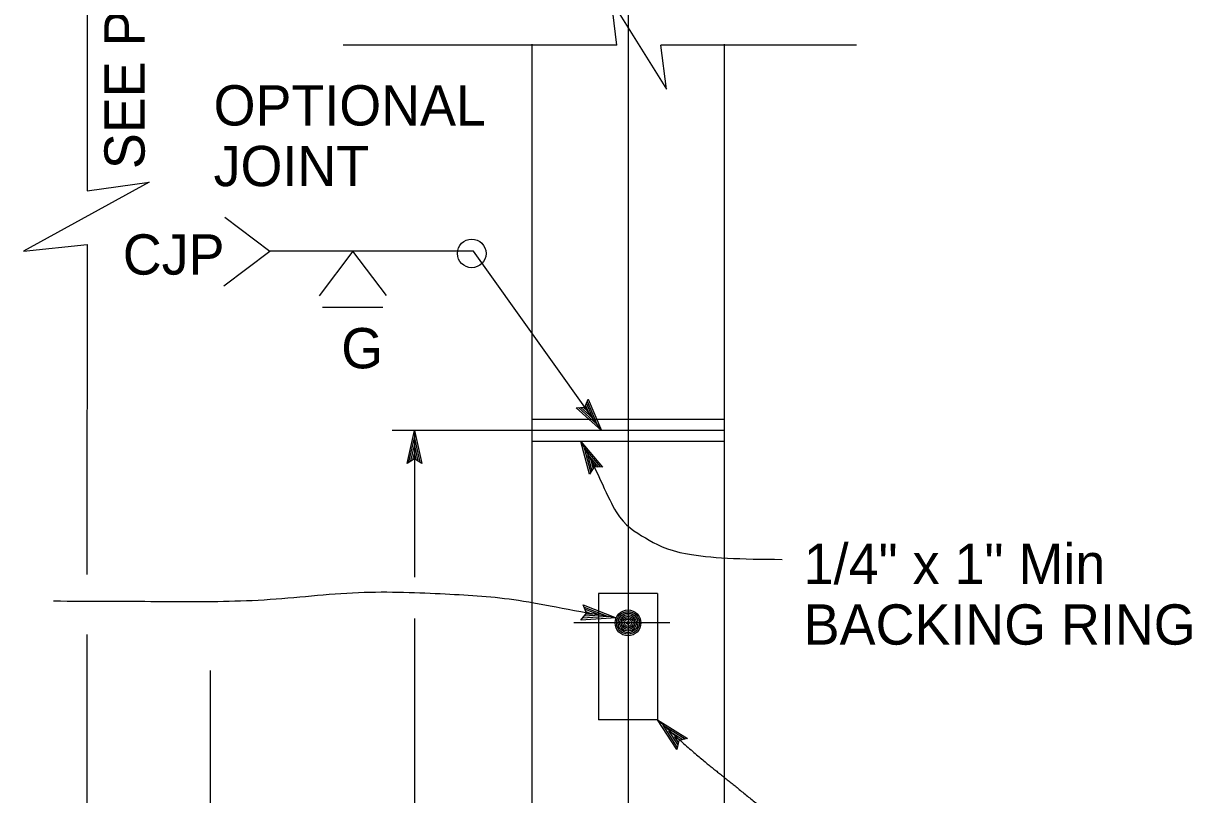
# Model space of a CAD drawing. Extents: x -894 to 866, y -476 to 714.
# Drawn here: x -619.5 to -416.4, y -43.7 to 90.3 of the extents above; entities that cross this region are included whole.
import ezdxf

# ---------------------------------------------------------------- set-up
doc = ezdxf.new("R2010")
doc.units = 0
for name, color, linetype in [('56 Stage 3 Anno', 7, 'Continuous'), ('57 Undefined', 7, 'Continuous'), ('60 Nongeo Data', 7, 'Continuous')]:
    doc.layers.add(name, color=color, linetype=linetype)

msp = doc.modelspace()

# ---------------------------------------------------------------- linework, layer by layer
at = {"layer": '56 Stage 3 Anno'}
for p, q in [((-576.61, 50.66), (-584.43, 56.55)), ((-576.61, 50.66), (-584.61, 44.63)), ((-541.25, 50.72), (-576.61, 50.72)), ((-562.23, 50.72), (-568.08, 42.96)), ((-562.25, 50.74), (-556.41, 42.99)), ((-518.99, 19.58), (-541.25, 50.72)), ((-556.97, 40.93), (-567.5, 40.93)), ((-521.88, 23.63), (-521.29, 24.99)), ((-521.44, 24.63), (-519.76, 20.66)), ((-521.29, 24.99), (-521.29, 24.99)), ((-521.29, 24.99), (-518.99, 19.58)), ((-523.36, 23.51), (-521.88, 23.63)), ((-518.99, 19.58), (-523.36, 23.51)), ((-523.36, 23.51), (-523.36, 23.51)), ((-519.77, 20.66), (-522.95, 23.53)), ((-520.53, 21.73), (-522.58, 23.58)), ((-521.29, 22.81), (-522.17, 23.6)), ((-521.76, 23.92), (-521.29, 22.81)), ((-521.59, 24.24), (-520.53, 21.73)), ((-531.08, 19.58), (-555.36, 19.58)), ((-552.78, 13.85), (-551.5, 19.58)), ((-551.5, 19.58), (-551.5, 19.58)), ((-551.5, 19.58), (-550.23, 13.85)), ((-551.5, 19.58), (-551.5, -5.95)), ((-518.99, 19.58), (-518.99, 19.58)), ((-552.44, 14.05), (-551.5, 18.26)), ((-552.1, 14.28), (-551.5, 16.94)), ((-551.5, 18.25), (-550.57, 14.07)), ((-551.5, 16.94), (-550.9, 14.24)), ((-521.05, 11.99), (-522.57, 17.67)), ((-522.57, 17.67), (-522.57, 17.67)), ((-522.57, 17.67), (-518.78, 13.17)), ((-520.84, 12.33), (-521.96, 16.5)), ((-521.95, 16.49), (-519.19, 13.22)), ((-551.5, 14.61), (-552.78, 13.85)), ((-551.77, 14.45), (-551.5, 15.62)), ((-551.5, 15.62), (-551.25, 14.47)), ((-550.23, 13.85), (-551.5, 14.61)), ((-520.64, 12.69), (-521.34, 15.33)), ((-521.34, 15.33), (-519.56, 13.21)), ((-552.78, 13.85), (-552.78, 13.85)), ((-550.23, 13.85), (-550.23, 13.85)), ((-520.27, 13.26), (-521.05, 11.99)), ((-520.42, 12.99), (-520.73, 14.16)), ((-520.73, 14.16), (-519.97, 13.25)), ((-518.78, 13.17), (-520.27, 13.26)), ((-518.78, 13.17), (-518.78, 13.17)), ((-521.05, 11.99), (-521.05, 11.99)), ((-522.55, -13.37), (-521.56, -12.18)), ((-521.56, -12.18), (-522.14, -10.73)), ((-522.14, -10.73), (-522.14, -10.73)), ((-522.14, -10.73), (-516.43, -12.99)), ((-521.98, -11.12), (-517.79, -12.77)), ((-521.81, -11.51), (-519.15, -12.55)), ((-521.69, -11.88), (-520.52, -12.34)), ((-551.5, -13.12), (-551.5, -122.96)), ((-507.12, -13.87), (-523.81, -13.87)), ((-516.43, -12.99), (-522.55, -13.37)), ((-522.55, -13.37), (-522.55, -13.37)), ((-517.8, -12.77), (-522.27, -13.05)), ((-519.15, -12.55), (-522.04, -12.73)), ((-520.52, -12.34), (-521.75, -12.42)), ((-516.43, -12.99), (-516.43, -12.99)), ((-608.44, -15.9), (-608.44, -98)), ((-586.99, -22.15), (-586.99, -103.71)), ((-505.9, -35.85), (-509.23, -30.69)), ((-509.23, -30.69), (-509.23, -30.69)), ((-509.23, -30.69), (-504.03, -33.95)), ((-505.81, -35.44), (-508.25, -31.66)), ((-508.24, -31.66), (-504.45, -34.04)), ((-505.72, -35.02), (-507.27, -32.63)), ((-507.27, -32.63), (-504.82, -34.16)), ((-505.6, -34.65), (-506.29, -33.6)), ((-506.29, -33.6), (-505.24, -34.25)), ((-505.53, -34.33), (-505.9, -35.85)), ((-504.03, -33.95), (-505.53, -34.33)), ((-504.03, -33.95), (-504.03, -33.95)), ((-505.9, -35.85), (-505.9, -35.85))]:
    msp.add_line(p, q, dxfattribs=at)
for points in [[(-514.35, 367.15), (-514.35, -69.23)], [(-608.44, 192.37), (-608.38, 61.22), (-597.61, 62.69), (-619.47, 50.71), (-608.38, 51.86), (-608.43, -5.44)]]:
    msp.add_lwpolyline(points, dxfattribs=at)
msp.add_circle((-541.53, 50.32), 2.49, dxfattribs=at)
for points, degree in [([(-522.57, 17.67), (-519.28, 11.75), (-516.61, 3.96), (-511.4, 0.92), (-505.92, -2.29), (-494.69, -2.83), (-487.6, -2.83)], 3), ([(-516.43, -12.99), (-523.48, -11.9), (-534.17, -9.51), (-545.44, -8.92), (-561.1, -8.17), (-577.63, -10.26), (-594.09, -10.2), (-600.8, -10.17), (-607.52, -10.14), (-614.23, -10.12)], 3), ([(-509.23, -30.69), (-503.03, -36.43), (-496.75, -41.39), (-489.74, -47.14), (-482.62, -50.3), (-476.93, -50.99)], 2)]:
    msp.add_open_spline(points, degree=degree, dxfattribs=at)
at = {"layer": '60 Nongeo Data'}
for p, q in [((-516.3, 86.52), (-563.91, 86.52)), ((-531.08, 86.66), (-531.08, -104.77)), ((-474.67, 86.52), (-508.65, 86.52)), ((-497.63, 86.66), (-497.63, -104.54)), ((-497.63, 21.49), (-531.08, 21.49)), ((-497.63, 19.58), (-531.08, 19.58)), ((-497.63, 17.67), (-531.08, 17.67)), ((-509.23, -8.75), (-519.47, -8.75)), ((-509.23, -30.69), (-519.47, -30.69))]:
    msp.add_line(p, q, dxfattribs=at)
for points in [[(-516.3, 86.52), (-517.25, 94.16), (-507.7, 78.87), (-508.65, 86.52)], [(-519.47, -8.75), (-519.47, -30.69)], [(-509.23, -8.75), (-509.23, -30.69)]]:
    msp.add_lwpolyline(points, dxfattribs=at)
for radius in [2.24, 1.97, 1.7, 1.43, 1.16, 0.896, 0.627, 0.269]:
    msp.add_circle((-514.37, -13.87), radius, dxfattribs=at)

# ---------------------------------------------------------------- texts
at = {"layer": '57 Undefined'}
msp.add_text('SEE PROJECT PLANS', height=7, rotation=90, dxfattribs=at).set_placement((-598.39, 64.97))
for s, p in [('OPTIONAL', (-586.4, 72.55)), ('JOINT', (-586.4, 62.01)), ('CJP', (-602.19, 46.64)), ('G', (-564.22, 30.36)), ('1/4" x 1" Min', (-483.83, -7.11)), ('BACKING RING', (-483.83, -17.65))]:
    msp.add_text(s, height=7, dxfattribs=at).set_placement(p)

doc.saveas('drawing.dxf')
